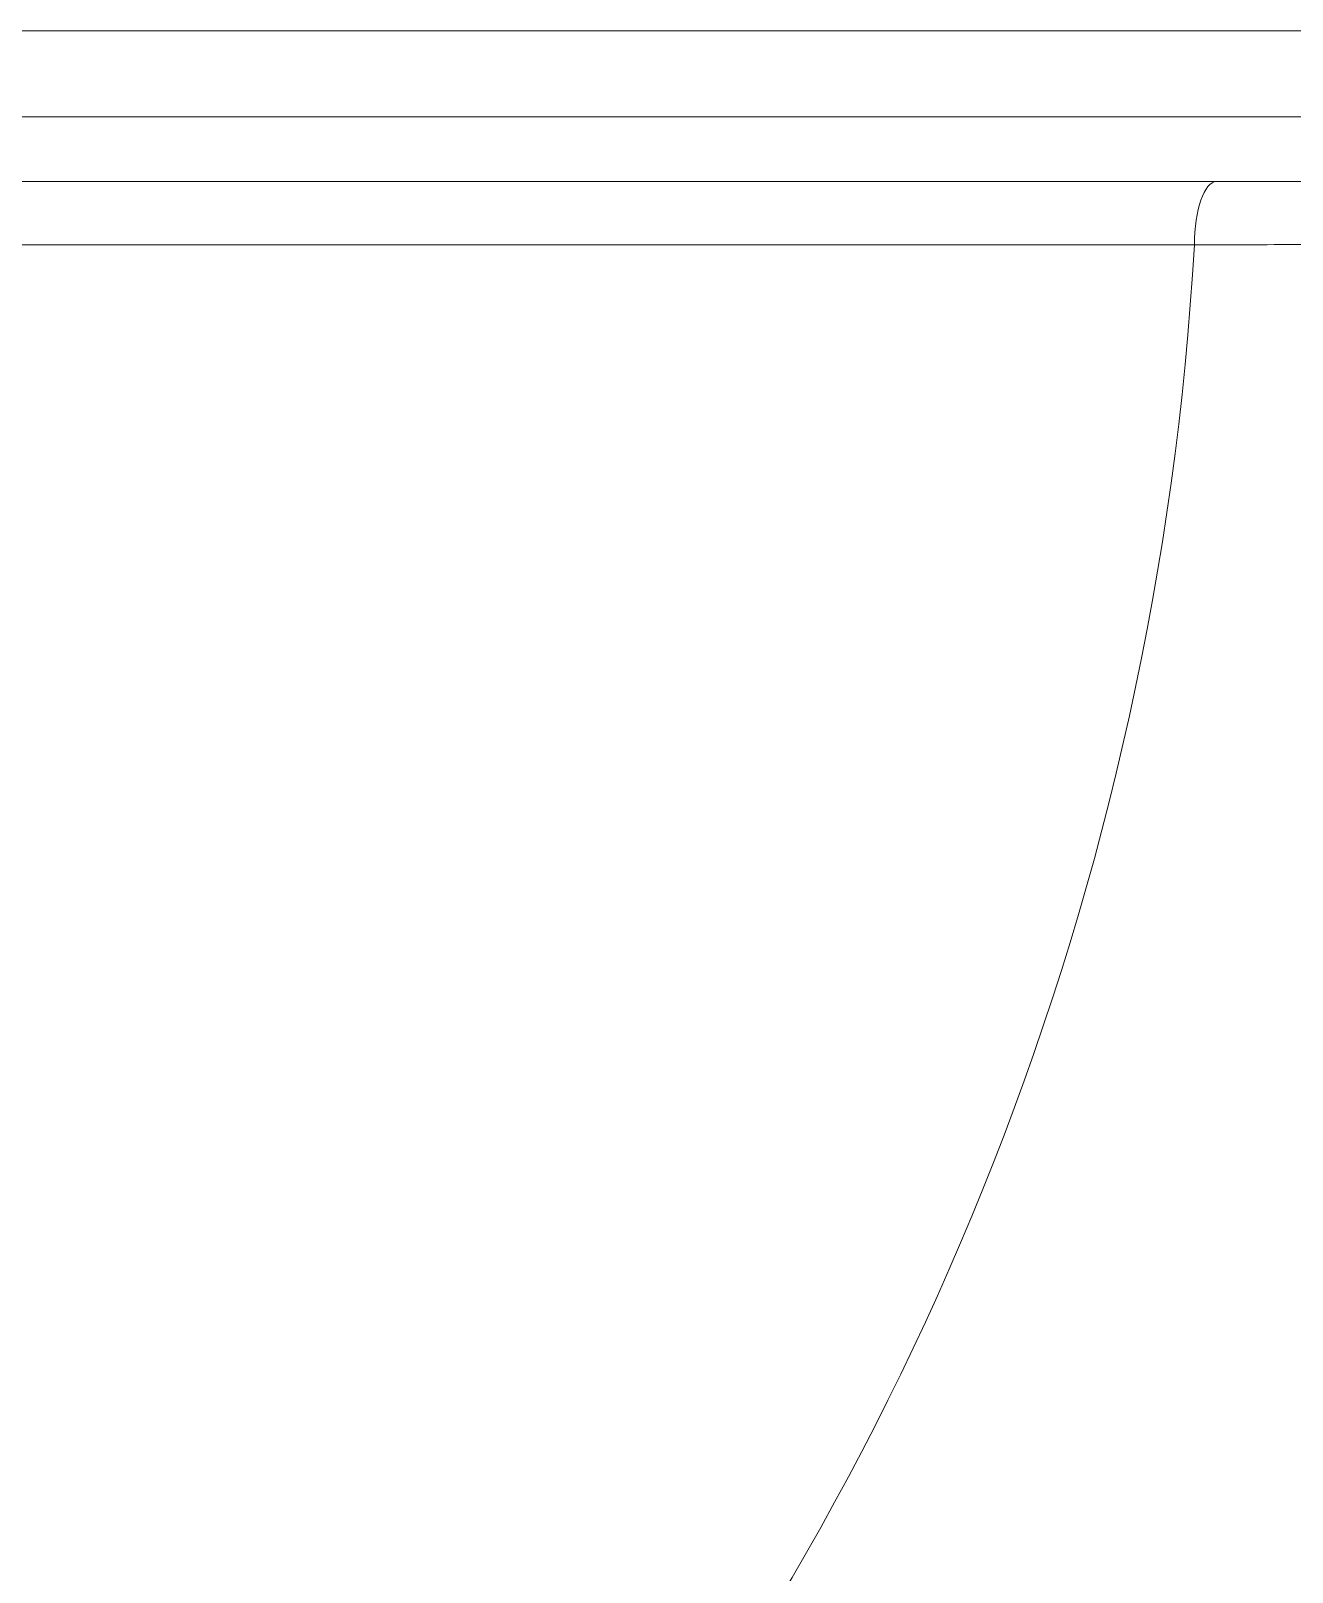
# Model space of a CAD drawing. Header units: millimetres. Extents: x 4664 to 8864, y -38 to 2932.
# Drawn here: x 5879.8 to 5930.8, y 1108.9 to 1171.2 of the extents above; entities that cross this region are included whole.
import ezdxf

# ---------------------------------------------------------------- set-up
doc = ezdxf.new("R2010")
doc.units = ezdxf.units.MM

msp = doc.modelspace()

# ---------------------------------------------------------------- linework, layer by layer
at = {"lineweight": 5}
for p, q in [((5649.295, 1171.16), (5963.831, 1171.16)), ((5963.831, 1167.678), (5649.295, 1167.678)), ((5961.219, 1165.066), (5842.99, 1165.066)), ((5926.807, 1162.505), (5843.507, 1162.505))]:
    msp.add_line(p, q, dxfattribs=at)
for radius, start, end in [(143.338, 281.4552, 357.26473), (120.442, 285.01823, 356.70933)]:
    msp.add_arc((5806.563, 1169.419), radius, start, end, dxfattribs=at)
msp.add_ellipse((5927.7, 1162.454), major_axis=(0, -2.612), ratio=0.342039, start_param=3.141593, end_param=4.692726, dxfattribs=at)
for points, knots in [([(5950.37, 1162.591), (5950.343, 1162.03), (5950.283, 1160.905), (5950.179, 1159.201), (5950.058, 1157.483), (5949.921, 1155.749), (5949.768, 1154), (5949.597, 1152.237), (5949.472, 1151.051), (5949.373, 1150.158), (5949.323, 1149.71), (5949.262, 1149.187), (5949.231, 1148.924), (5949.215, 1148.793), (5949.208, 1148.727), (5949.204, 1148.695), (5949.202, 1148.678), (5949.201, 1148.67), (5949.2, 1148.666), (5949.2, 1148.664), (5949.2, 1148.663), (5949.2, 1148.662), (5949.2, 1148.662), (5949.2, 1148.662), (5949.2, 1148.662), (5949.075, 1147.623), (5948.939, 1146.562), (5948.644, 1144.396), (5948.484, 1143.292), (5948.137, 1141.039), (5947.951, 1139.891), (5947.649, 1138.136), (5947.545, 1137.546), (5947.383, 1136.652), (5947.3, 1136.203), (5947.201, 1135.676), (5947.151, 1135.411), (5947.126, 1135.279), (5947.113, 1135.212), (5947.107, 1135.179), (5947.104, 1135.163), (5947.102, 1135.154), (5947.101, 1135.15), (5947.101, 1135.148), (5947.101, 1135.147), (5947.101, 1135.147), (5947.101, 1135.146), (5947.101, 1135.146), (5947.101, 1135.146), (5946.909, 1134.142), (5946.707, 1133.128), (5946.283, 1131.08), (5946.06, 1130.046), (5945.592, 1127.956), (5945.346, 1126.901), (5944.831, 1124.771), (5944.561, 1123.695), (5943.996, 1121.524), (5943.7, 1120.428), (5943.081, 1118.215), (5942.758, 1117.099), (5942.083, 1114.845), (5941.73, 1113.708), (5941.179, 1111.987), (5940.992, 1111.411), (5940.705, 1110.542), (5940.56, 1110.107), (5940.388, 1109.598), (5940.302, 1109.343), (5940.258, 1109.215), (5940.236, 1109.151), (5940.226, 1109.12), (5940.22, 1109.104), (5940.217, 1109.096), (5940.216, 1109.092), (5940.215, 1109.09), (5940.215, 1109.089), (5940.215, 1109.088), (5940.215, 1109.088), (5940.215, 1109.088), (5939.835, 1107.976), (5939.06, 1105.77), (5937.848, 1102.514), (5936.586, 1099.312), (5935.712, 1097.212), (5934.823, 1095.13), (5934.37, 1094.098), (5933.449, 1092.051), (5932.981, 1091.037), (5932.03, 1089.025), (5931.547, 1088.029), (5930.811, 1086.547), (5930.564, 1086.055), (5930.191, 1085.32), (5930.004, 1084.954), (5929.784, 1084.528), (5929.674, 1084.316), (5929.619, 1084.209), (5929.592, 1084.156), (5929.578, 1084.13), (5929.571, 1084.116), (5929.567, 1084.11), (5929.566, 1084.106), (5929.565, 1084.105), (5929.564, 1084.104), (5929.564, 1084.104), (5929.564, 1084.103), (5929.564, 1084.103), (5929.564, 1084.103), (5928.976, 1082.973), (5928.383, 1081.862), (5927.185, 1079.677), (5926.58, 1078.604), (5925.362, 1076.495), (5924.749, 1075.459), (5923.514, 1073.426), (5922.893, 1072.428), (5921.644, 1070.47), (5921.017, 1069.51), (5919.758, 1067.627), (5919.126, 1066.705), (5917.86, 1064.898), (5917.226, 1064.013), (5915.956, 1062.282), (5915.321, 1061.435), (5914.686, 1060.607)], [0, 0, 0, 0, 0.015625, 0.03125, 0.046875, 0.0625, 0.078125, 0.09375, 0.109375, 0.109375, 0.117187, 0.121094, 0.123047, 0.124023, 0.124512, 0.124756, 0.124878, 0.124939, 0.124969, 0.124985, 0.124992, 0.124996, 0.124998, 0.124998, 0.125, 0.125, 0.15625, 0.15625, 0.1875, 0.1875, 0.21875, 0.21875, 0.234375, 0.234375, 0.242187, 0.246094, 0.248047, 0.249023, 0.249512, 0.249756, 0.249878, 0.249939, 0.249969, 0.249985, 0.249992, 0.249996, 0.249998, 0.249998, 0.25, 0.25, 0.28125, 0.28125, 0.3125, 0.3125, 0.34375, 0.34375, 0.375, 0.375, 0.40625, 0.40625, 0.4375, 0.4375, 0.46875, 0.46875, 0.484375, 0.484375, 0.492187, 0.496094, 0.498047, 0.499023, 0.499512, 0.499756, 0.499878, 0.499939, 0.499969, 0.499985, 0.499992, 0.499996, 0.499996, 0.5, 0.5, 0.53125, 0.5625, 0.59375, 0.625, 0.625, 0.65625, 0.65625, 0.6875, 0.6875, 0.71875, 0.71875, 0.734375, 0.734375, 0.742187, 0.746094, 0.748047, 0.749023, 0.749512, 0.749756, 0.749878, 0.749939, 0.749969, 0.749985, 0.749992, 0.749996, 0.749998, 0.749998, 0.75, 0.75, 0.78125, 0.78125, 0.8125, 0.8125, 0.84375, 0.84375, 0.875, 0.875, 0.90625, 0.90625, 0.9375, 0.9375, 0.96875, 0.96875, 1, 1, 1, 1]), ([(5949.738, 1162.579), (5949.738, 1162.579), (5949.701, 1162.579), (5949.554, 1162.578), (5949.444, 1162.578), (5949.153, 1162.578), (5948.972, 1162.577), (5948.542, 1162.577), (5948.292, 1162.576), (5947.728, 1162.575), (5947.412, 1162.574), (5946.719, 1162.572), (5946.341, 1162.571), (5945.525, 1162.569), (5945.088, 1162.568), (5944.157, 1162.565), (5943.664, 1162.563), (5942.626, 1162.56), (5942.081, 1162.559), (5940.943, 1162.555), (5940.35, 1162.553), (5939.12, 1162.549), (5938.484, 1162.547), (5937.172, 1162.543), (5936.497, 1162.54), (5935.111, 1162.535), (5934.401, 1162.533), (5932.951, 1162.528), (5932.211, 1162.525), (5930.705, 1162.52), (5929.939, 1162.517), (5928.388, 1162.511), (5927.601, 1162.508), (5926.807, 1162.505)], [0, 0, 0, 0, 0.0625, 0.0625, 0.125, 0.125, 0.1875, 0.1875, 0.25, 0.25, 0.3125, 0.3125, 0.375, 0.375, 0.4375, 0.4375, 0.5, 0.5, 0.5625, 0.5625, 0.625, 0.625, 0.6875, 0.6875, 0.75, 0.75, 0.8125, 0.8125, 0.875, 0.875, 0.9375, 0.9375, 1, 1, 1, 1])]:
    msp.add_open_spline(points, degree=3, knots=knots, dxfattribs=at)

doc.saveas('drawing.dxf')
